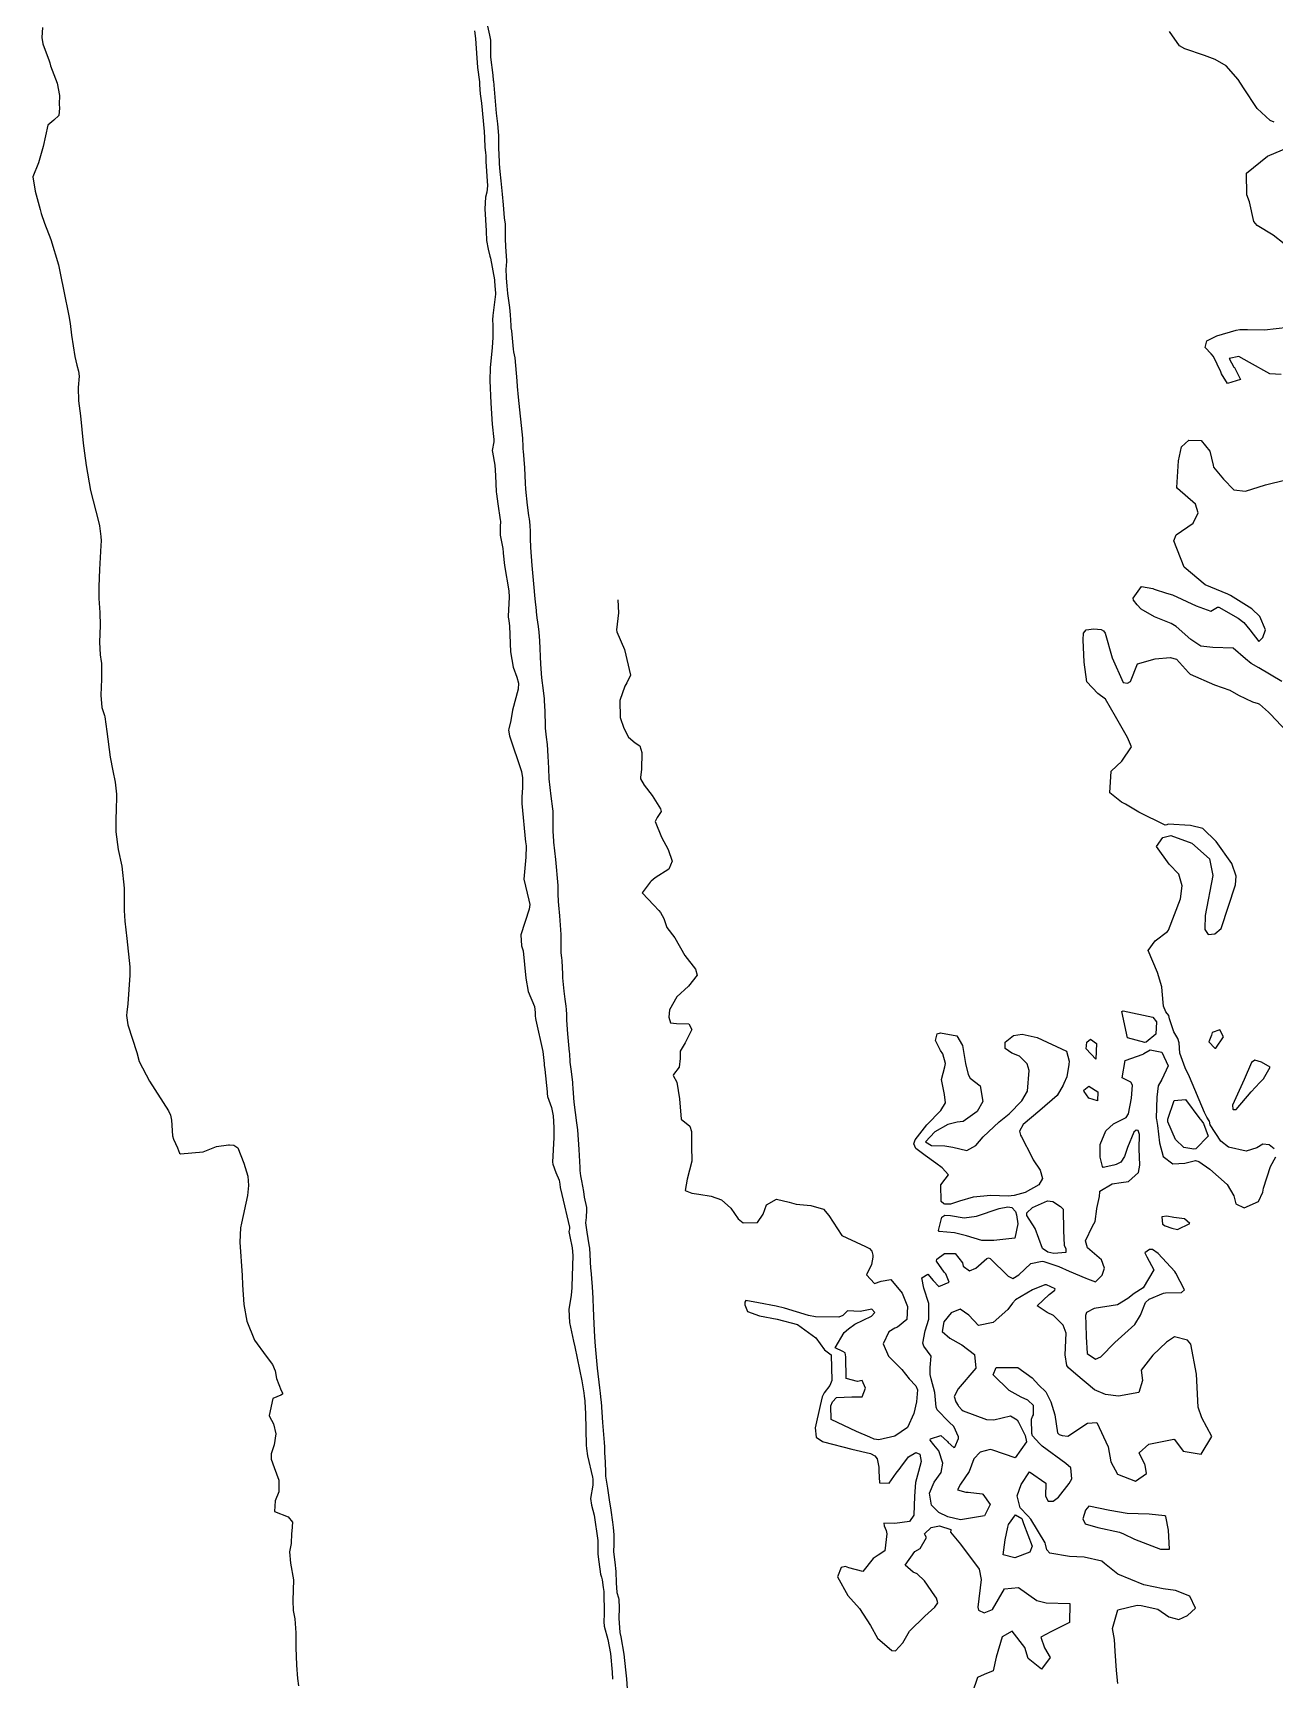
# Model space of a CAD drawing. Header units: feet. Extents: x 1313198 to 1317500, y 385000 to 389511.
# Drawn here: x 1314892 to 1315444, y 386800 to 387532 of the extents above; entities that cross this region are included whole.
import ezdxf

# ---------------------------------------------------------------- set-up
doc = ezdxf.new("R2010")
doc.units = ezdxf.units.FT
doc.layers.add('C-TOPO-MAJR', color=32, linetype='CONTINUOUS')

msp = doc.modelspace()

# ---------------------------------------------------------------- linework, layer by layer
at = {"layer": 'C-TOPO-MAJR'}
for points in [[(1314896.47, 387534.46), (1314896.16, 387529.96), (1314896.62, 387527.09), (1314899.46, 387519.65), (1314899.74, 387518.66), (1314900.09, 387517.37), (1314903.04, 387509.73), (1314904.03, 387504.19), (1314903.96, 387500.28), (1314904.02, 387498.59), (1314903.72, 387495.34), (1314901.53, 387493.18), (1314898.9, 387491.05), (1314896.74, 387481.49), (1314894.67, 387474.22), (1314892.23, 387468.06), (1314893.16, 387461.68), (1314895.39, 387453.47), (1314895.82, 387451.7), (1314897.3, 387447.5), (1314900.13, 387440.23), (1314903.62, 387428.88), (1314904.5, 387424.45), (1314905.91, 387417.26), (1314908.22, 387406.18), (1314908.77, 387402.83), (1314909.41, 387397.65), (1314910.81, 387388.23), (1314911.74, 387384.35), (1314912.53, 387381.58), (1314912.74, 387379.45), (1314912.33, 387374.41), (1314912.55, 387368.48), (1314913.32, 387361.73), (1314914.6, 387349.59), (1314915.13, 387345.18), (1314915.83, 387339.76), (1314917.75, 387328.64), (1314921.32, 387314.86), (1314921.79, 387312.85), (1314922.44, 387308.13), (1314922.49, 387306.23), (1314922.36, 387304.19), (1314921.8, 387293.5), (1314921.46, 387285.96), (1314921.51, 387280.62), (1314922.03, 387274.4), (1314922.1, 387268.68), (1314921.81, 387261.26), (1314922.17, 387255.5), (1314922.61, 387252.59), (1314922.68, 387251.93), (1314922.69, 387244.72), (1314922.44, 387237.57), (1314922.8, 387232.13), (1314924.03, 387228.61), (1314924.23, 387228.01), (1314925.09, 387221.47), (1314926.52, 387210.11), (1314927.7, 387204.04), (1314928.79, 387198.9), (1314929.33, 387193.6), (1314929.17, 387185.67), (1314929.05, 387183.64), (1314929.04, 387176.9), (1314930.16, 387169.07), (1314931.77, 387161.7), (1314932.72, 387151.83), (1314932.74, 387141.94), (1314933.1, 387137.16), (1314934.01, 387129.56), (1314935.28, 387116.85), (1314935.34, 387113.18), (1314934.43, 387100.39), (1314933.94, 387096.72), (1314933.8, 387095.26), (1314934.45, 387091.16), (1314938.41, 387078.76), (1314939.48, 387074.86), (1314944.09, 387066.02), (1314952.5, 387052.94), (1314953.41, 387051), (1314953.88, 387048.81), (1314954.25, 387041.81), (1314954.64, 387040.24), (1314956.45, 387036.44), (1314957.44, 387034.11), (1314957.83, 387033.79), (1314967.83, 387034.71), (1314973.78, 387037.1), (1314979.19, 387037.77), (1314979.66, 387037.79), (1314981.47, 387037.63), (1314983.36, 387036.4), (1314986.04, 387029.67), (1314987.74, 387023.78), (1314988.12, 387019.66), (1314987.58, 387015.33), (1314984.89, 387003.01), (1314984.45, 387000.82), (1314984.21, 386994.45), (1314985.17, 386979.72), (1314985.33, 386975.61), (1314985.92, 386966.83), (1314987.28, 386959.4), (1314990.71, 386951.02), (1314995.89, 386943.79), (1314998.79, 386940.13), (1314999.87, 386937.4), (1315000.48, 386933.98), (1315002.58, 386928.64), (1315003.12, 386927.57), (1315003.11, 386926.91), (1315002.38, 386926.47), (1314998.86, 386925.06), (1314997.3, 386917.52), (1314997.45, 386916.97), (1314999.09, 386913.81), (1315000.23, 386909.35), (1314999.52, 386904.38), (1314998.17, 386900.38), (1314998.17, 386898.11), (1314999.47, 386894.29), (1315001.51, 386888.7), (1315001.59, 386883.48), (1314999.96, 386879.55), (1314999.64, 386874.79), (1315005.66, 386872.37), (1315007.57, 386870.04), (1315007.29, 386866.04), (1315007.19, 386865.05), (1315007.05, 386860.57), (1315006.29, 386856.86), (1315006.68, 386851.91), (1315008, 386844.45), (1315007.73, 386835.23), (1315007.89, 386830.76), (1315008.67, 386827.14), (1315009.06, 386820.87), (1315009.05, 386814.3), (1315009.43, 386806.53), (1315009.86, 386800.53), (1315010.33, 386797.37)], [(1315088.54, 387532.96), (1315089.02, 387529.55), (1315089.6, 387520.78), (1315089.69, 387518.86), (1315089.91, 387516.67), (1315090.7, 387510.18), (1315090.76, 387508.93), (1315091.06, 387504.89), (1315091.61, 387500.82), (1315092.78, 387488.12), (1315092.88, 387485.38), (1315093.15, 387481.02), (1315093.38, 387478.88), (1315093.47, 387477.32), (1315093.54, 387474.77), (1315094.3, 387464.03), (1315094.03, 387461.14), (1315093.43, 387459.02), (1315093.05, 387453.75), (1315093.62, 387444.1), (1315093.63, 387443.82), (1315093.9, 387439.67), (1315094.62, 387435.92), (1315095.37, 387432.71), (1315095.57, 387431.85), (1315097.34, 387422.24), (1315097.58, 387419.14), (1315097.65, 387418.39), (1315097.8, 387415.88), (1315096.62, 387406.33), (1315096.5, 387404.42), (1315096.58, 387402.14), (1315096.62, 387401.59), (1315096.65, 387396.67), (1315096.3, 387392.18), (1315095.48, 387383.19), (1315095.31, 387377.47), (1315095.69, 387367.42), (1315096.38, 387358.15), (1315097.07, 387351.26), (1315097.04, 387350.27), (1315096.43, 387346.38), (1315096.45, 387345.72), (1315097.47, 387339.81), (1315097.83, 387335.27), (1315098.19, 387328.05), (1315098.28, 387327.1), (1315098.82, 387322.65), (1315099.84, 387315.61), (1315100.02, 387315.03), (1315100.1, 387314.65), (1315099.98, 387312.72), (1315099.95, 387308.72), (1315101.04, 387302.88), (1315101.27, 387301.07), (1315101.28, 387300.7), (1315101.9, 387295.24), (1315103.74, 387284.04), (1315103.94, 387281.26), (1315103.44, 387272.73), (1315103.48, 387272.27), (1315103.78, 387270.77), (1315103.99, 387268.38), (1315104.47, 387256.92), (1315105.71, 387250.02), (1315107.35, 387245.66), (1315108.03, 387243.05), (1315107.86, 387240.31), (1315105.44, 387230.98), (1315104.65, 387226.35), (1315103.73, 387222.7), (1315103.59, 387222.11), (1315103.99, 387219.63), (1315109.38, 387203.76), (1315109.88, 387200.85), (1315109.91, 387196.44), (1315109.51, 387192.4), (1315109.47, 387189.49), (1315111.19, 387172.24), (1315111.28, 387171.69), (1315111.49, 387170.48), (1315111.29, 387165.61), (1315110.44, 387155.79), (1315112.61, 387146.5), (1315113.04, 387144.59), (1315112.82, 387142.48), (1315109.15, 387131.1), (1315109.37, 387126.22), (1315110.08, 387124.01), (1315111.36, 387111.79), (1315112.37, 387105.94), (1315115.12, 387099.23), (1315115.44, 387096.66), (1315115.46, 387095.14), (1315115.66, 387093.86), (1315115.82, 387093.16), (1315118.83, 387079.22), (1315119.43, 387073.89), (1315119.5, 387073.25), (1315119.8, 387071.3), (1315120.87, 387061.28), (1315120.82, 387060.64), (1315120.94, 387059.33), (1315122.76, 387054.32), (1315123.45, 387050.71), (1315123.74, 387045.44), (1315123.76, 387041.09), (1315123.14, 387030.11), (1315123.27, 387029.13), (1315124.64, 387025.55), (1315126.1, 387022.04), (1315126.4, 387020.35), (1315126.6, 387018.79), (1315127.36, 387015.63), (1315130.76, 387001.14), (1315130.66, 387000.46), (1315130.48, 386999.32), (1315130.82, 386996.97), (1315131.89, 386992.04), (1315132.19, 386988.53), (1315131.75, 386974.85), (1315131.74, 386974.24), (1315131.5, 386970.97), (1315130.48, 386964.57), (1315130.67, 386958.75), (1315132.55, 386950.49), (1315133.13, 386947.94), (1315136.22, 386932.92), (1315137.03, 386927.59), (1315137.24, 386926.12), (1315137.54, 386924.03), (1315137.57, 386923.6), (1315137.79, 386918.31), (1315138.16, 386904.29), (1315138.24, 386902.87), (1315138.77, 386899.61), (1315141.01, 386890.13), (1315141.17, 386889.23), (1315141.15, 386886.49), (1315140.09, 386880.63), (1315140.53, 386877.63), (1315141.7, 386873.13), (1315143.34, 386861.91), (1315143.37, 386858.4), (1315143.38, 386855.82), (1315143.72, 386852.38), (1315144.44, 386847), (1315144.93, 386845.59), (1315145.32, 386844.36), (1315145.75, 386841.05), (1315145.95, 386839.27), (1315146.19, 386829.28), (1315145.99, 386825.78), (1315146.19, 386823.83), (1315147.74, 386817.87), (1315148.92, 386811.63), (1315149.72, 386803.38), (1315149.89, 386800.29)], [(1315094.26, 387535.03), (1315095.13, 387530.95), (1315095.55, 387528.72), (1315095.58, 387523.57), (1315095.62, 387521.24), (1315096.6, 387513.24), (1315096.86, 387511.04), (1315096.89, 387510.62), (1315098.15, 387496.32), (1315098.72, 387491.61), (1315099.14, 387486.34), (1315099.11, 387483.04), (1315099.16, 387481.59), (1315099.22, 387480.87), (1315099.4, 387474.69), (1315099.43, 387473.84), (1315099.72, 387470.33), (1315100.2, 387466.2), (1315100.82, 387460.32), (1315101.22, 387455.53), (1315101.71, 387449.85), (1315101.75, 387449.59), (1315102.08, 387447.12), (1315102.19, 387440.66), (1315102.34, 387436.97), (1315102.74, 387430.84), (1315102.51, 387428.21), (1315102.44, 387427.35), (1315102.58, 387423.13), (1315102.86, 387419.48), (1315103, 387417.96), (1315103.17, 387416.2), (1315104.06, 387409.92), (1315104.43, 387406.69), (1315104.61, 387401.91), (1315104.71, 387400.88), (1315104.88, 387399.65), (1315105.66, 387391.43), (1315105.9, 387390.22), (1315106.36, 387387.57), (1315107.3, 387377.39), (1315107.53, 387374.81), (1315107.93, 387370.05), (1315109.77, 387351.84), (1315109.81, 387351.33), (1315109.95, 387348.62), (1315110.03, 387346.99), (1315110.1, 387346.07), (1315110.67, 387338.68), (1315111.09, 387331.83), (1315111.24, 387329.2), (1315111.85, 387322.16), (1315112.5, 387317.43), (1315112.65, 387316.54), (1315112.74, 387316), (1315113.12, 387313.19), (1315113.25, 387310.24), (1315113.27, 387306.73), (1315113.38, 387303.88), (1315113.42, 387303.31), (1315114.05, 387295.3), (1315114.68, 387287.06), (1315115.29, 387280.53), (1315115.89, 387275.32), (1315115.97, 387274.62), (1315116.26, 387272.02), (1315116.78, 387268.09), (1315117.11, 387265.63), (1315117.46, 387261.82), (1315117.88, 387251.41), (1315118.26, 387245.35), (1315119.01, 387239.67), (1315119.44, 387236.06), (1315119.47, 387235.72), (1315119.52, 387235.16), (1315119.77, 387230.58), (1315119.92, 387223.9), (1315119.96, 387223.04), (1315120.41, 387218.92), (1315120.74, 387215.72), (1315121.11, 387210.48), (1315121.35, 387205.15), (1315121.61, 387200.42), (1315122.4, 387192.73), (1315123.23, 387187.12), (1315123.32, 387186.06), (1315123.3, 387181.61), (1315123.33, 387178.2), (1315123.38, 387177.2), (1315123.45, 387174.97), (1315123.56, 387172.69), (1315123.59, 387172.34), (1315124.53, 387164.59), (1315125.49, 387153.03), (1315125.57, 387149.37), (1315125.67, 387145.97), (1315125.79, 387144.28), (1315126.22, 387139.56), (1315126.89, 387131.33), (1315126.89, 387129.3), (1315126.85, 387123.11), (1315127.13, 387120.87), (1315127.32, 387119.68), (1315127.59, 387113.57), (1315127.66, 387111.98), (1315128.19, 387106.11), (1315128.6, 387102.54), (1315129.1, 387099.34), (1315129.28, 387097.99), (1315129.35, 387095.69), (1315129.36, 387094.75), (1315129.43, 387093.73), (1315129.45, 387093.24), (1315129.81, 387087.17), (1315130.62, 387078.93), (1315130.67, 387078.38), (1315130.91, 387074.45), (1315131, 387073.43), (1315131.42, 387070.4), (1315132.08, 387065.53), (1315132.12, 387064.84), (1315132.18, 387062.76), (1315132.7, 387056.7), (1315133.81, 387047.54), (1315133.98, 387046.49), (1315134.25, 387044.49), (1315134.91, 387035.67), (1315135.32, 387027.65), (1315135.39, 387026.35), (1315135.67, 387024.01), (1315136.09, 387021.83), (1315136.55, 387019.38), (1315136.88, 387017), (1315137.31, 387014.53), (1315138.25, 387009.89), (1315138.34, 387008.96), (1315138.1, 387005.55), (1315137.88, 387003.15), (1315138.37, 386998.99), (1315139.38, 386993.29), (1315139.55, 386991.83), (1315139.76, 386989.04), (1315140.13, 386982.83), (1315140.18, 386982.04), (1315140.76, 386974.68), (1315141.16, 386969.63), (1315141.17, 386969.27), (1315141.23, 386965.21), (1315141.57, 386958.16), (1315141.68, 386955.36), (1315141.79, 386952.3), (1315142.09, 386948.22), (1315143.05, 386938.56), (1315144.06, 386929.77), (1315144.36, 386927.47), (1315144.71, 386924.24), (1315144.76, 386923.54), (1315145.4, 386914.32), (1315146.13, 386905.47), (1315146.27, 386903.5), (1315146.35, 386901.17), (1315146.36, 386901.08), (1315146.6, 386896.78), (1315146.7, 386892.11), (1315146.8, 386890.48), (1315147.58, 386885.21), (1315148.38, 386880.04), (1315149.07, 386875.42), (1315149.88, 386870.08), (1315150.1, 386867.62), (1315150.39, 386864.5), (1315150.51, 386863.45), (1315150.46, 386860.35), (1315150.36, 386856.82), (1315150.87, 386852.23), (1315151.29, 386848.12), (1315151.47, 386843.06), (1315151.8, 386838.82), (1315152.47, 386836.39), (1315152.66, 386835.68), (1315152.78, 386831.92), (1315152.62, 386827.37), (1315153.14, 386821.07), (1315153.51, 386819.11), (1315154.84, 386811.38), (1315155.68, 386804.38), (1315156.01, 386800.4), (1315156.39, 386795.95)], [(1315443.94, 387492.29), (1315442.2, 387493.02), (1315436.45, 387498.33), (1315430.31, 387507.54), (1315427.99, 387511.33), (1315422.64, 387517.36), (1315417.68, 387520.16), (1315412.99, 387521.91), (1315404.28, 387524.88), (1315401.88, 387526.32), (1315397.35, 387532.59)], [(1315448.46, 387438.29), (1315443.56, 387442.16), (1315436.4, 387446.46), (1315434.92, 387448.2), (1315432.92, 387456.85), (1315431.86, 387460.09), (1315431.71, 387469.63), (1315441.04, 387477.27), (1315450.49, 387481.22)], [(1315447.01, 387380.23), (1315442.04, 387380.47), (1315433.01, 387385.52), (1315428.22, 387388.16), (1315423.96, 387387.21), (1315426.08, 387383.48), (1315426.35, 387383.22), (1315428.97, 387377.99), (1315423.25, 387376.11), (1315420.5, 387380.5), (1315420.3, 387381.38), (1315417.04, 387388.11), (1315415.93, 387389.39), (1315413.21, 387392.19), (1315414, 387395.07), (1315418.5, 387397.41), (1315427.08, 387399.88), (1315428.68, 387400.11), (1315432.16, 387400.19), (1315439.69, 387399.98), (1315450.01, 387401.23)], [(1315447.42, 387243.67), (1315437.18, 387249.73), (1315433.71, 387251.7), (1315431.18, 387253.83), (1315425.72, 387258.55), (1315416.66, 387258.8), (1315411.38, 387259.35), (1315406.95, 387262.41), (1315400.46, 387268.09), (1315398.12, 387269.5), (1315390.75, 387272.5), (1315384.84, 387275.91), (1315383.08, 387277.75), (1315381.45, 387279.87), (1315381.28, 387280.74), (1315385.03, 387285.95), (1315389.99, 387285.07), (1315390.61, 387284.73), (1315396.09, 387282.94), (1315398.8, 387282.24), (1315409.24, 387277.38), (1315415.76, 387274.98), (1315418.83, 387276.8), (1315419.38, 387276.75), (1315427.94, 387271.81), (1315430.42, 387269.99), (1315433.06, 387266.7), (1315437.06, 387261.56), (1315438.96, 387263.23), (1315440.08, 387266.66), (1315437.51, 387272.66), (1315433.98, 387275.98), (1315424.6, 387281.96), (1315423.3, 387282.59), (1315413.29, 387286.65), (1315403.88, 387294.47), (1315399.39, 387306.24), (1315400.37, 387308.9), (1315407.97, 387314.02), (1315410.16, 387318.72), (1315408.99, 387322.53), (1315401.01, 387329.53), (1315400.74, 387330.01), (1315401.37, 387341.78), (1315402.75, 387348.02), (1315405.98, 387350.93), (1315411.56, 387350.86), (1315415.34, 387346.03), (1315416.8, 387339.8), (1315417.04, 387338.95), (1315421.46, 387333.67), (1315426.02, 387328.96), (1315431.22, 387328.36), (1315440.04, 387331.1), (1315449.06, 387333.32)], [(1315152.22, 387280.04), (1315152.46, 387274.22), (1315151.61, 387266.74), (1315151.71, 387265.77), (1315155.18, 387257.98), (1315157.86, 387246.57), (1315156.28, 387243.13), (1315155.34, 387241.59), (1315153.04, 387235.22), (1315153.21, 387227.66), (1315154.87, 387222.97), (1315156.91, 387218.94), (1315159.93, 387216.51), (1315162.06, 387215.12), (1315162.9, 387212.19), (1315162.7, 387204.66), (1315162.27, 387201.2), (1315162.34, 387200.42), (1315163.96, 387197.7), (1315167.47, 387192.98), (1315171.24, 387187.17), (1315171.53, 387185.89), (1315169.7, 387183.33), (1315168.87, 387181.56), (1315171.61, 387174.49), (1315174.64, 387169.06), (1315176.38, 387163.88), (1315174.93, 387160.25), (1315168.81, 387156.5), (1315167.01, 387155.01), (1315166.53, 387154.51), (1315163.09, 387149.82), (1315168.17, 387144.24), (1315170.37, 387141.87), (1315171.14, 387141.01), (1315172.68, 387138.37), (1315174.01, 387134.44), (1315177.52, 387129.79), (1315181.99, 387121.93), (1315186.68, 387115.79), (1315187.45, 387113.12), (1315183.66, 387108.27), (1315178.4, 387103.52), (1315175.17, 387097.83), (1315174.84, 387094.52), (1315175.62, 387091.97), (1315178.35, 387091.69), (1315183.83, 387091.59), (1315185.04, 387089.11), (1315182.07, 387083.15), (1315179.91, 387079.38), (1315179.98, 387076.11), (1315179.41, 387072.37), (1315176.95, 387069.06), (1315176.81, 387068.53), (1315178.37, 387065.62), (1315179.58, 387058.21), (1315180.41, 387049.18), (1315184.18, 387046.04), (1315185, 387043.7), (1315184.89, 387036.08), (1315185.09, 387031.59), (1315185.12, 387030.55), (1315183.09, 387022.5), (1315182.16, 387017.48), (1315185.07, 387016.31), (1315188.21, 387015.89), (1315193.69, 387014.9), (1315198.34, 387013.31), (1315202.5, 387009.67), (1315205.73, 387004.94), (1315207.97, 387003.18), (1315214.3, 387003.3), (1315216.77, 387006.9), (1315218.26, 387011.13), (1315222.68, 387013.69), (1315228.3, 387012.24), (1315231.5, 387011.41), (1315237.97, 387010.87), (1315243.67, 387009.16), (1315246.04, 387006.38), (1315251.84, 386997.42), (1315253.95, 386996.48), (1315262.28, 386992.61), (1315264.11, 386991.66), (1315265.12, 386990.47), (1315265.56, 386988.79), (1315265.63, 386987.87), (1315264.97, 386984.65), (1315262.69, 386979.95), (1315266.27, 386976.11), (1315269.28, 386977.25), (1315273.58, 386977.97), (1315278.53, 386971.85), (1315280.91, 386965.93), (1315280.69, 386960.19), (1315276.47, 386956.67), (1315275.28, 386956.22), (1315272.65, 386954.59), (1315270.11, 386949.37), (1315272.53, 386943.87), (1315278.4, 386937.88), (1315281.73, 386933.71), (1315284.63, 386930.72), (1315285.39, 386928.92), (1315284.99, 386923.61), (1315283.76, 386918.35), (1315280.97, 386912.13), (1315275.27, 386908.36), (1315268.26, 386906.72), (1315266.08, 386906.96), (1315264.19, 386907.79), (1315258.23, 386910.3), (1315247.04, 386915.65), (1315246.95, 386921.7), (1315247.66, 386923.52), (1315249.38, 386925.5), (1315256.29, 386925.75), (1315260.89, 386925.83), (1315262.26, 386929.63), (1315260.86, 386933.07), (1315258.74, 386932.64), (1315253.64, 386933.87), (1315253.63, 386943.52), (1315253.2, 386945.3), (1315252.17, 386945.91), (1315248.81, 386947.61), (1315252.79, 386954.3), (1315254.67, 386955.98), (1315257.62, 386958.01), (1315264.93, 386961.65), (1315266.44, 386963.28), (1315265.15, 386964.69), (1315259.99, 386963.75), (1315254.28, 386964.05), (1315252.25, 386961.93), (1315250.49, 386961.13), (1315240.11, 386961.26), (1315236.93, 386961.86), (1315226.36, 386965.12), (1315222.53, 386966.04), (1315214.79, 386967.52), (1315209.14, 386968.61), (1315208.68, 386967.8), (1315208.69, 386966.63), (1315209.91, 386963.63), (1315215.19, 386961.76), (1315223.08, 386960.35), (1315232.07, 386957.85), (1315240.28, 386952.05), (1315244.11, 386946.72), (1315246.98, 386944.5), (1315247.35, 386932.97), (1315246.4, 386930.75), (1315243.9, 386927.52), (1315243.06, 386925.76), (1315242.12, 386921.91), (1315239.9, 386911.92), (1315240.32, 386907.87), (1315243.14, 386905.88), (1315243.7, 386905.72), (1315256.25, 386902.45), (1315264.49, 386900.54), (1315266.38, 386899.58), (1315267.52, 386898.23), (1315268.26, 386894.46), (1315268.17, 386892.74), (1315268.58, 386887.61), (1315272.77, 386887.47), (1315275.9, 386891.77), (1315277.65, 386894.11), (1315277.96, 386894.52), (1315281.46, 386899.16), (1315284.73, 386900.98), (1315286.41, 386900.33), (1315286.97, 386897), (1315285.85, 386892.6), (1315284.49, 386887.64), (1315284.14, 386881.58), (1315283.75, 386873.15), (1315281.91, 386870.38), (1315275.33, 386869.48), (1315270.39, 386869.59), (1315270.56, 386868.38), (1315271.43, 386866.37), (1315271.75, 386864.84), (1315270.92, 386857.39), (1315267.93, 386855.36), (1315265.73, 386853.86), (1315261.17, 386848.08), (1315254.9, 386849.79), (1315253.36, 386850.32), (1315251.51, 386849.96), (1315249.79, 386845.84), (1315254.48, 386837.45), (1315259.68, 386831.62), (1315264.57, 386824.16), (1315267.59, 386818.51), (1315273.94, 386812.97), (1315275.58, 386812.83), (1315278.9, 386816.47), (1315281.88, 386821.57), (1315288.6, 386828.31), (1315293.15, 386832.22), (1315294.48, 386834.26), (1315293.85, 386836.24), (1315293.11, 386837.31), (1315288.49, 386844.01), (1315285.27, 386847.03), (1315283.52, 386847.87), (1315279.98, 386850.88), (1315284.19, 386857.08), (1315286.53, 386858.37), (1315289.44, 386863.26), (1315288.77, 386864.29), (1315288.59, 386864.81), (1315291.51, 386867.65), (1315295.26, 386868.39), (1315300.24, 386866.8), (1315300.29, 386866.44), (1315300.08, 386865.57), (1315304.5, 386860.29), (1315312.77, 386849.13), (1315313.67, 386844.59), (1315312.22, 386832.33), (1315312.59, 386830.89), (1315314.98, 386829.76), (1315318.76, 386831.26), (1315324.09, 386840.49), (1315330.26, 386841.07), (1315338.45, 386835.27), (1315342.6, 386834.23), (1315353.13, 386833.85), (1315353.01, 386825.41), (1315344.72, 386821.29), (1315340.18, 386818.94), (1315341.85, 386814.18), (1315344.38, 386809.91), (1315340.59, 386804.74), (1315334.56, 386809.51), (1315333.09, 386814.42), (1315327.56, 386821.64), (1315322.99, 386819.12), (1315320.37, 386810.13), (1315318.99, 386803.96), (1315315.03, 386802.37), (1315312.06, 386801.06), (1315309.65, 386794.13)], [(1315444.02, 387035.98), (1315441.74, 387037.76), (1315438.92, 387038.14), (1315436.23, 387036.38), (1315431.47, 387034.91), (1315423.69, 387036.78), (1315420.22, 387039.37), (1315415.54, 387046.65), (1315415.17, 387048.26), (1315415.12, 387048.48), (1315414.03, 387050.09), (1315412.99, 387052.15), (1315406.38, 387068.04), (1315404.39, 387072.03), (1315402.07, 387078.56), (1315401.79, 387083.07), (1315401.2, 387085), (1315399.28, 387087.99), (1315397.49, 387093.72), (1315397.11, 387095.25), (1315395.77, 387096.87), (1315394.71, 387099.43), (1315394.19, 387106.05), (1315394.05, 387107.99), (1315392.08, 387114.34), (1315388, 387124.12), (1315391.11, 387128.41), (1315396.52, 387132.61), (1315396.96, 387133.2), (1315402.25, 387147.06), (1315402.98, 387152.94), (1315401.59, 387158.11), (1315397.22, 387162.57), (1315391.61, 387170.34), (1315394.43, 387174.45), (1315398.08, 387175.26), (1315407.36, 387171.83), (1315415.23, 387164.91), (1315416.75, 387157.47), (1315413.26, 387139.73), (1315413.16, 387133.8), (1315413.19, 387133.42), (1315414.6, 387131.33), (1315417.51, 387131.55), (1315420.46, 387134), (1315426.7, 387153.27), (1315427.1, 387157.26), (1315425.08, 387162.81), (1315418.19, 387172.6), (1315412.27, 387178.31), (1315406.73, 387179.66), (1315396.77, 387180.29), (1315396.18, 387180.08), (1315395.45, 387179.92), (1315383.73, 387185.62), (1315377.89, 387189.19), (1315376.14, 387190.11), (1315370.95, 387194.22), (1315371.49, 387203.88), (1315376.18, 387208.34), (1315380.6, 387214.7), (1315378.75, 387218.77), (1315373.38, 387228.13), (1315368.92, 387235.91), (1315365.5, 387238.44), (1315360.64, 387243.59), (1315359.52, 387252.38), (1315359.11, 387262.3), (1315359.16, 387265.25), (1315360.41, 387266.7), (1315363.73, 387267.18), (1315366.99, 387266.76), (1315368.06, 387266.18), (1315368.76, 387265.19), (1315371.95, 387254.31), (1315376.83, 387243.29), (1315378.81, 387243.02), (1315380.06, 387243.71), (1315383.15, 387251.58), (1315391.09, 387253.8), (1315397.74, 387254.44), (1315400.55, 387253.68), (1315405.83, 387247.71), (1315406.56, 387247), (1315417.49, 387242.26), (1315424.3, 387239.93), (1315428.1, 387237.71), (1315434.35, 387234.67), (1315436.87, 387233.95), (1315437.46, 387233.65), (1315441.4, 387230.02), (1315442.35, 387229.15), (1315449.41, 387221.65)], [(1315378.73, 387085.41), (1315376.31, 387096.98), (1315376.8, 387097.28), (1315389.98, 387094.55), (1315391.68, 387092.46), (1315391.33, 387087.04), (1315387.03, 387083.4), (1315386.52, 387083.32), (1315378.73, 387085.41)], [(1315351.65, 387079.38), (1315352.76, 387074.96), (1315352.72, 387073.43), (1315351.82, 387067.96), (1315350.53, 387065.06), (1315350.15, 387064.25), (1315347.5, 387059.72), (1315339.86, 387053), (1315332.44, 387046.87), (1315330.79, 387043.8), (1315331.17, 387042.11), (1315331.67, 387041.36), (1315336.3, 387032.4), (1315336.87, 387031.07), (1315339.98, 387026.58), (1315340.92, 387022.79), (1315339.28, 387020), (1315333.34, 387016.65), (1315328.38, 387015.2), (1315325.7, 387014.99), (1315317.94, 387015.25), (1315310.16, 387014.57), (1315304.12, 387012.69), (1315300.09, 387011.44), (1315297.6, 387011.39), (1315297.1, 387011.51), (1315295.98, 387012.55), (1315295.85, 387020), (1315297.77, 387022.45), (1315299.14, 387024.48), (1315296.43, 387027.55), (1315293.63, 387029.59), (1315288.85, 387033.07), (1315284.62, 387036.17), (1315283.84, 387038.16), (1315284.31, 387039.97), (1315289.61, 387046.68), (1315295.72, 387053.02), (1315297.83, 387056.4), (1315297.34, 387060.17), (1315296.13, 387066.88), (1315297.58, 387072.51), (1315297.84, 387074), (1315296.61, 387078.28), (1315295.58, 387079.68), (1315293.38, 387084.08), (1315294.16, 387087.06), (1315295.69, 387087.56), (1315302.9, 387086.17), (1315305.41, 387081.97), (1315306.68, 387073.93), (1315307.87, 387069.02), (1315308.85, 387067.46), (1315313.32, 387063.93), (1315314.39, 387057.09), (1315311.87, 387052.55), (1315305.69, 387048.19), (1315303.04, 387047.78), (1315298.89, 387046.79), (1315293.12, 387043.52), (1315289.02, 387039.05), (1315291.64, 387037.44), (1315297.53, 387037.32), (1315301.13, 387036.75), (1315307.32, 387035.23), (1315311.33, 387037.41), (1315314.53, 387041.29), (1315321.71, 387047.95), (1315326.1, 387051.62), (1315331.82, 387057.31), (1315334.3, 387061.6), (1315335.08, 387070.75), (1315334.1, 387073.8), (1315330.81, 387077.16), (1315327.3, 387078.53), (1315324.32, 387080.6), (1315324.39, 387083.37), (1315328.02, 387086.39), (1315331.96, 387086.9), (1315338.62, 387085.49), (1315351.65, 387079.38)], [(1315364.93, 387082.88), (1315364.63, 387075.83), (1315360.42, 387080.4), (1315360.64, 387083.47), (1315362.24, 387084.69), (1315364.93, 387082.88)], [(1315417.6, 387080.73), (1315417.96, 387080.77), (1315421.45, 387085.72), (1315419.77, 387088.93), (1315416.39, 387087.76), (1315416.02, 387086.5), (1315415.82, 387085.79), (1315414.96, 387083.55), (1315417.6, 387080.73)], [(1315374.44, 386798.3), (1315373.92, 386804.18), (1315373.25, 386812.68), (1315372.97, 386817.91), (1315372.08, 386822.78), (1315374.43, 386831.04), (1315383.01, 386833.19), (1315384.83, 386833.09), (1315392.27, 386831.42), (1315397.2, 386827.92), (1315401.55, 386826.86), (1315405.36, 386828.64), (1315408.93, 386831.88), (1315406.42, 386837.21), (1315400.08, 386839.75), (1315394.66, 386840.38), (1315386.07, 386842.23), (1315374.52, 386847.01), (1315368.59, 386851.68), (1315367.36, 386852.72), (1315359.55, 386854.49), (1315352.91, 386854.73), (1315344.3, 386856.34), (1315342.9, 386857.75), (1315342.32, 386860.23), (1315342.16, 386860.85), (1315335.73, 386871.33), (1315334.49, 386872.93), (1315331.09, 386876.42), (1315329.68, 386881.72), (1315331.51, 386886.87), (1315335.2, 386892.45), (1315342.52, 386887.45), (1315342.33, 386881.6), (1315343.45, 386879.37), (1315345.67, 386879.34), (1315348.1, 386881.15), (1315352.85, 386887.27), (1315354.05, 386889.39), (1315353.54, 386894.26), (1315351.3, 386896.13), (1315340.79, 386903.9), (1315339.58, 386905.01), (1315336.6, 386908.42), (1315336.27, 386909.42), (1315336.05, 386915.78), (1315336.58, 386917.04), (1315337, 386917.72), (1315336.96, 386921.96), (1315334.39, 386924.3), (1315331.5, 386925.55), (1315326.11, 386928.64), (1315319, 386935.49), (1315320.43, 386938.79), (1315330.05, 386938.79), (1315336.33, 386934.21), (1315339.39, 386931.02), (1315342.51, 386928.06), (1315344.61, 386923.61), (1315346.5, 386917.83), (1315347.6, 386909.83), (1315348.35, 386909.07), (1315349.74, 386908.52), (1315352.17, 386908.31), (1315360.91, 386914.04), (1315365.19, 386914.38), (1315370.18, 386903.59), (1315371.28, 386896.93), (1315374.27, 386891.33), (1315382.29, 386888.32), (1315387.23, 386891.64), (1315386.57, 386895.42), (1315386.42, 386895.63), (1315384, 386900.92), (1315388.3, 386904.73), (1315399.35, 386906.93), (1315399.62, 386906.84), (1315403.56, 386901.66), (1315411.57, 386900.32), (1315416.17, 386908.21), (1315411.85, 386916.45), (1315410.22, 386921.16), (1315409.43, 386935.91), (1315406.95, 386949.18), (1315405.43, 386950.94), (1315399.7, 386952.41), (1315396.08, 386950.04), (1315390.07, 386944.27), (1315384.86, 386937.57), (1315385.49, 386933.09), (1315383.83, 386927.68), (1315374.82, 386926.12), (1315368.99, 386926.86), (1315364.02, 386928.82), (1315355.72, 386935.9), (1315352.52, 386938.64), (1315351.82, 386939.73), (1315351.03, 386944.38), (1315351.51, 386954.05), (1315350.1, 386957.66), (1315345.9, 386961.96), (1315343.04, 386963.24), (1315338.64, 386966.24), (1315344, 386971.3), (1315346.42, 386973.15), (1315346.54, 386973.77), (1315342.76, 386975.51), (1315341.97, 386975.53), (1315336.46, 386973.36), (1315328.93, 386968.87), (1315327.62, 386967.42), (1315325.5, 386964.61), (1315319.1, 386958.81), (1315312.48, 386957.52), (1315308.28, 386962.08), (1315304.36, 386964.75), (1315300.37, 386963.07), (1315297.07, 386959.1), (1315296.42, 386954.78), (1315299.74, 386951.92), (1315304.86, 386948.99), (1315305.15, 386948.83), (1315310.81, 386944.61), (1315311.4, 386938.54), (1315303.42, 386929.3), (1315301.64, 386925.87), (1315302.48, 386923.58), (1315303.43, 386921.88), (1315303.62, 386921.59), (1315305.14, 386919.94), (1315305.74, 386919.6), (1315316.12, 386915.73), (1315319.35, 386915.62), (1315326.76, 386917.26), (1315329.72, 386915.62), (1315330.35, 386914.46), (1315333.21, 386908.57), (1315333.86, 386905.79), (1315328.81, 386898.68), (1315318.9, 386902.08), (1315317.77, 386902.37), (1315313.26, 386901.24), (1315310.48, 386898.15), (1315308.32, 386892.54), (1315304.51, 386887), (1315303.24, 386884.45), (1315306.96, 386883.39), (1315307.9, 386883.38), (1315314.09, 386882.7), (1315314.46, 386882.56), (1315317.72, 386877.91), (1315315.12, 386872.89), (1315304.48, 386871.14), (1315298.93, 386872.43), (1315294.88, 386874.29), (1315291.67, 386877.65), (1315290.75, 386882.97), (1315292.77, 386887.8), (1315295.99, 386892.2), (1315296.71, 386896.28), (1315294.91, 386901.81), (1315292.61, 386904.43), (1315291.03, 386906.47), (1315291.18, 386907.09), (1315295.78, 386908.63), (1315298.81, 386905.86), (1315299.01, 386905.49), (1315301.55, 386903.25), (1315301.94, 386903.42), (1315303.6, 386907.26), (1315303.69, 386907.96), (1315301.57, 386912.56), (1315299.55, 386914.44), (1315299.28, 386914.65), (1315294.12, 386920.04), (1315293.64, 386921.19), (1315293.17, 386927.77), (1315291.55, 386933.72), (1315291.03, 386935.65), (1315291.02, 386938.85), (1315291.47, 386943.86), (1315288.27, 386948.29), (1315287.72, 386949.66), (1315288.82, 386955.04), (1315290.42, 386960.25), (1315290.39, 386967.23), (1315288.16, 386974.1), (1315287.4, 386978.67), (1315290.06, 386980.27), (1315292.41, 386977.48), (1315294.93, 386974.77), (1315299.54, 386976.78), (1315297.97, 386980.41), (1315297.28, 386981.21), (1315293.87, 386986.14), (1315293.95, 386986.94), (1315297.36, 386989.42), (1315302.13, 386989.53), (1315305.4, 386985.36), (1315305.54, 386984.63), (1315305.73, 386983.86), (1315308.54, 386981.8), (1315311.29, 386983.01), (1315316.19, 386987.25), (1315316.94, 386987.58), (1315317.68, 386987.21), (1315325.66, 386979.37), (1315327.86, 386978.34), (1315330.47, 386979.96), (1315335.82, 386985.02), (1315340.84, 386986.09), (1315341.62, 386985.94), (1315348.24, 386983.64), (1315352.81, 386981.64), (1315360.23, 386978.58), (1315360.92, 386978.16), (1315364.56, 386976.9), (1315367.49, 386979.9), (1315368.46, 386982.94), (1315367.22, 386986.66), (1315360.92, 386992.02), (1315360.12, 386995.11), (1315363.22, 387001.68), (1315364.35, 387003.68), (1315365.08, 387009.39), (1315365.09, 387009.54), (1315366.24, 387014.77), (1315366.39, 387016.85), (1315366.45, 387017.14), (1315371.92, 387020.4), (1315375.97, 387021.03), (1315379.26, 387021.47), (1315383.67, 387025.48), (1315384.3, 387028.81), (1315384.01, 387035.97), (1315384.14, 387042.41), (1315383.43, 387044.16), (1315382.59, 387044.32), (1315381.56, 387043.42), (1315378.75, 387036.57), (1315377.36, 387032.66), (1315375.85, 387030.03), (1315373.68, 387029.02), (1315372.73, 387028.81), (1315368, 387027.63), (1315367.61, 387028.09), (1315366.54, 387032.28), (1315366.67, 387037.91), (1315369.12, 387044.02), (1315372.6, 387047.17), (1315378.09, 387049.94), (1315379.2, 387051.5), (1315380.52, 387058.56), (1315381, 387064.28), (1315380.2, 387065.68), (1315376.32, 387067.55), (1315377.74, 387075.31), (1315385.71, 387078.14), (1315386, 387078.36), (1315388.82, 387079.95), (1315393.98, 387079.01), (1315396.8, 387072.9), (1315394.08, 387066.79), (1315392.44, 387063.97), (1315391.79, 387058.9), (1315391.54, 387049.56), (1315391.6, 387049.02), (1315392.03, 387046.44), (1315393.03, 387038.63), (1315394.57, 387032.66), (1315398.84, 387029.26), (1315404.28, 387029.7), (1315409.01, 387030.83), (1315410.41, 387030.41), (1315415.31, 387027.02), (1315423.12, 387020.19), (1315426.06, 387015.07), (1315426.84, 387011.49), (1315430.67, 387009.75), (1315436.91, 387012.66), (1315438.92, 387016.77), (1315439.25, 387018.46), (1315442.36, 387028.13), (1315444.64, 387032.51)], [(1315433.77, 387061.33), (1315437.54, 387065.48), (1315439.14, 387067.14), (1315442.21, 387072.25), (1315438.35, 387074.55), (1315435.35, 387075.43), (1315433.84, 387074.38), (1315430.57, 387066.76), (1315425.49, 387055.4), (1315425.61, 387053.61), (1315425.78, 387053.5), (1315427.08, 387053.55), (1315433.77, 387061.33)], [(1315361.64, 387063.85), (1315365.57, 387061.35), (1315365.4, 387057.29), (1315361.59, 387058.55), (1315359.47, 387061.5), (1315359.41, 387062.14), (1315361.64, 387063.85)], [(1315408.25, 387035.84), (1315403.75, 387036.66), (1315400.03, 387040.1), (1315396.7, 387048.07), (1315396.63, 387049.21), (1315399.48, 387057.41), (1315404.51, 387057.86), (1315410.96, 387049.33), (1315411.4, 387048.82), (1315412.56, 387047.27), (1315414.55, 387041.67), (1315409.18, 387036), (1315408.25, 387035.84)], [(1315329.95, 387002.71), (1315328.63, 386996.35), (1315319.33, 386995.29), (1315314.88, 386995.22), (1315314.02, 386995.28), (1315307.13, 386997.28), (1315301.87, 386998.64), (1315295.08, 386999.27), (1315294.78, 386999.63), (1315296.2, 387005.63), (1315297.52, 387006.49), (1315300.01, 387006.34), (1315306.1, 387005.38), (1315311.65, 387006), (1315321.65, 387009.47), (1315325.53, 387010.19), (1315327.32, 387009.94), (1315328.97, 387008.21), (1315329.46, 387006.61), (1315329.95, 387002.71)], [(1315350.62, 386993.11), (1315351.33, 386991.56), (1315351.34, 386989.97), (1315346.02, 386989.45), (1315343.31, 386990.03), (1315341.03, 386991.73), (1315337.76, 387000.58), (1315334, 387006.41), (1315334.06, 387007.51), (1315336.53, 387009.89), (1315343.25, 387012.83), (1315345.64, 387012.57), (1315349.04, 387010.41), (1315350.14, 387009.12), (1315350.26, 386999.62), (1315350.62, 386993.11)], [(1315394.34, 387002.53), (1315395.48, 387001.83), (1315398.44, 387000.71), (1315400.97, 387000.2), (1315406.5, 387002.78), (1315404.11, 387004.86), (1315399.33, 387005.54), (1315396.2, 387006.01), (1315394.01, 387005.75), (1315394.34, 387002.53)], [(1315385.68, 386974.25), (1315381.68, 386971.71), (1315378.9, 386969.49), (1315374.24, 386966.61), (1315363.96, 386965.1), (1315360.57, 386963.28), (1315360.12, 386961.92), (1315360.29, 386958.05), (1315360.32, 386952.41), (1315360.76, 386945.01), (1315364.58, 386942.56), (1315366.86, 386943.61), (1315373.07, 386949.96), (1315381.97, 386957.87), (1315384.53, 386962), (1315386.7, 386967.65), (1315388.42, 386969.13), (1315394.83, 386971.83), (1315395.62, 386971.95), (1315402.83, 386972.09), (1315404.14, 386973.39), (1315400.28, 386980.77), (1315399.76, 386981.42), (1315392.37, 386989.43), (1315389.85, 386991.33), (1315388.54, 386991.31), (1315386.47, 386989.75), (1315387.28, 386988.01), (1315390.39, 386982.15), (1315385.68, 386974.25)], [(1315332.5, 386869.5), (1315336.35, 386859.42), (1315335.28, 386856.78), (1315328.65, 386854.17), (1315323.52, 386855.48), (1315324.33, 386862.24), (1315325.62, 386867.78), (1315325.8, 386869.03), (1315328.91, 386873.31), (1315331.8, 386871.7), (1315332.5, 386869.5)], [(1315376.98, 386864.81), (1315381.82, 386862.47), (1315393.39, 386858.02), (1315397.41, 386858.09), (1315397.03, 386866.56), (1315395.83, 386872.56), (1315395.42, 386872.86), (1315388.43, 386873.65), (1315378.68, 386873.89), (1315370.92, 386875.27), (1315361.54, 386877.2), (1315360.03, 386875.33), (1315358.92, 386871.5), (1315359.88, 386869.29), (1315365.63, 386867.65), (1315375.15, 386865.55), (1315376.98, 386864.81)]]:
    msp.add_lwpolyline(points, dxfattribs=at)

doc.saveas('drawing.dxf')
